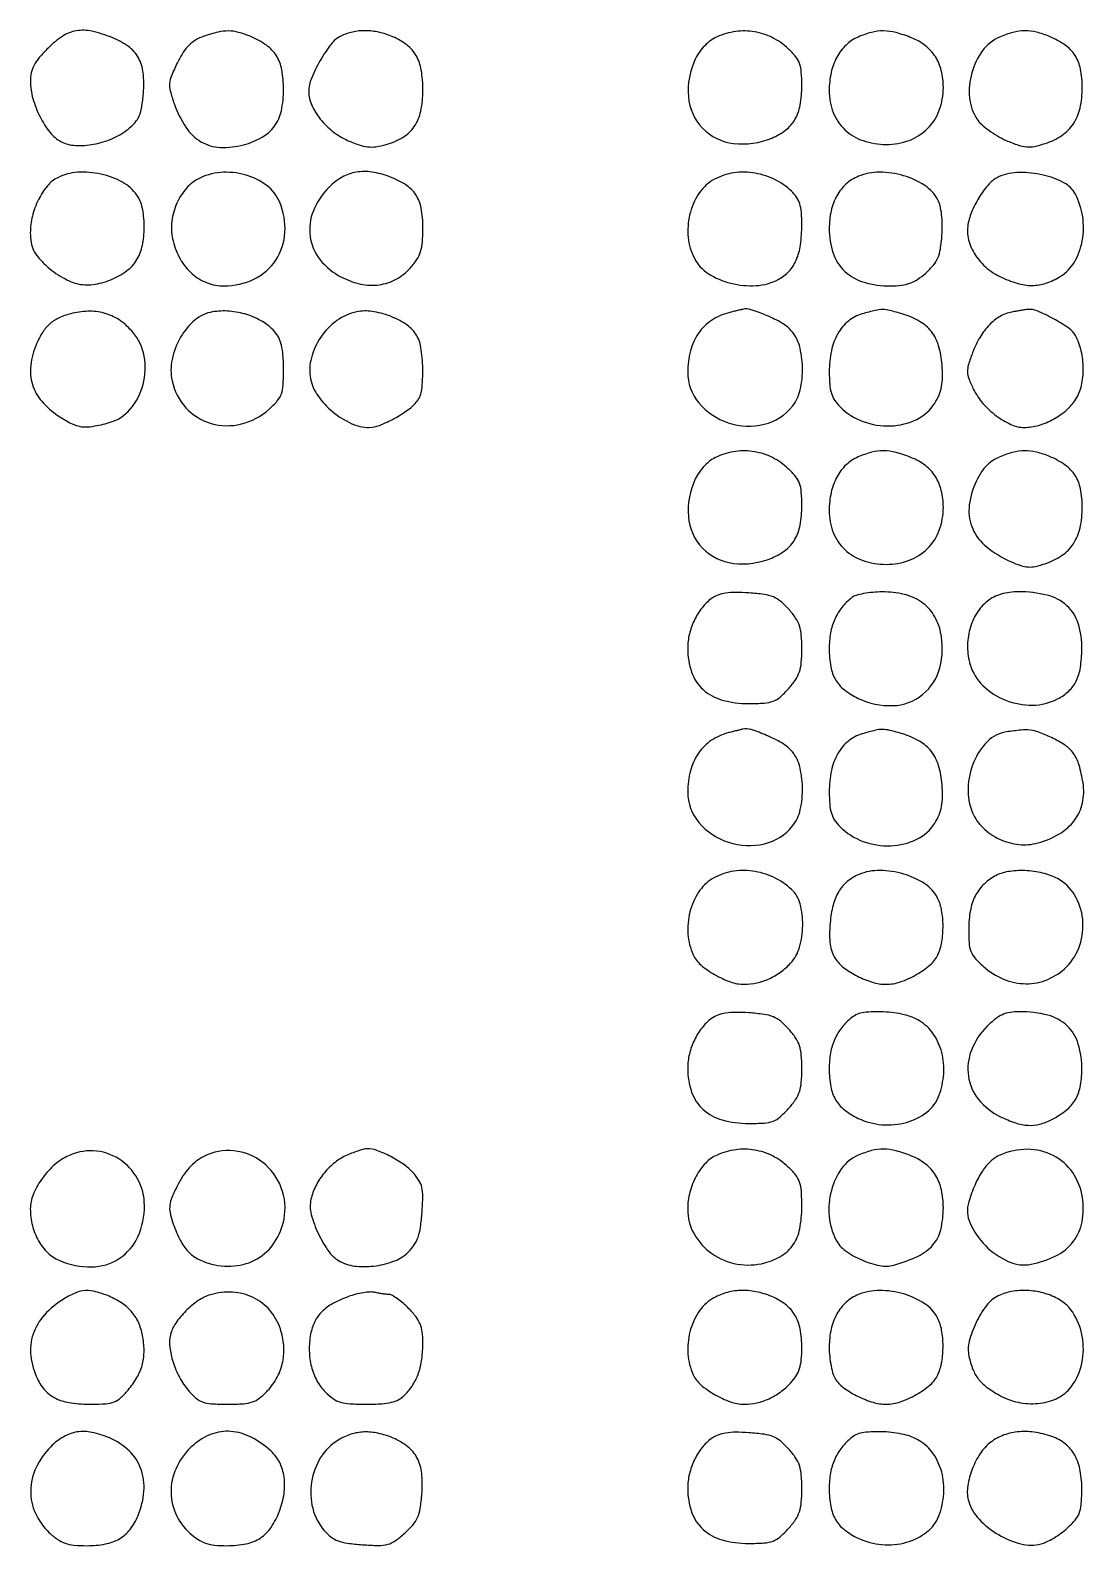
# Model space of a CAD drawing. Extents: x 21 to 1898, y 209 to 908.
# Drawn here: x 1422 to 1652.7, y 576 to 908 of the extents above; entities that cross this region are included whole.
import ezdxf

# ---------------------------------------------------------------- set-up
doc = ezdxf.new("R2010")
doc.units = 0

msp = doc.modelspace()

# ---------------------------------------------------------------- linework, layer by layer
for points in [[(1425.882353, 904.117647, 0.021023), (1423.973635, 902.041295, 0.053058), (1422.82408, 900.343933, 0.067524), (1422.218818, 898.708393, 0.05659), (1422.021962, 896.867647, 0.067474), (1422.563007, 893.063184, 0.048256), (1424.129356, 889.053923, 0.049758), (1426.316302, 885.629332, 0.106852), (1428.720283, 883.644648, 0.106445), (1431.875754, 882.787774, 0.058995), (1435.875436, 883.047268, 0.055995), (1439.970092, 884.289323, 0.066786), (1443.428434, 886.361236, 0.045039), (1444.936748, 887.803898, 0.078842), (1445.852976, 889.264441, 0.061581), (1446.403254, 891.178793, 0.018542), (1446.765993, 894.191724, 0.046811), (1446.717061, 898.716186, 0.101889), (1445.67109, 902.010458, 0.109972), (1443.474234, 904.467323, 0.060458), (1439.920311, 906.415208, 0.039548), (1435.499539, 907.79025, 0.09648), (1432.104665, 907.892586, 0.104516), (1429.087393, 906.72054, 0.0517)], [(1460, 906.693558, 0.04983), (1458.202705, 905.873133, 0.064359), (1456.76709, 904.767328, 0.05518), (1455.507331, 903.195598, 0.026133), (1454.23077, 900.930231, 0.015225), (1452.913487, 898.061418, 0.080259), (1452.503356, 896.384278, 0.086031), (1452.657162, 894.716779, 0.018894), (1453.51457, 891.958703, 0.059854), (1456.067245, 886.790238, 0.114715), (1459.389119, 883.607264, 0.123867), (1463.586926, 882.358524, 0.076572), (1468.731452, 882.927687, 0.062967), (1472.771316, 884.582632, 0.108041), (1475.47226, 886.998855, 0.103657), (1476.987023, 890.398518, 0.054649), (1477.466083, 895.015449, 0.041996), (1477.075223, 899.359185, 0.095272), (1475.906935, 902.428935, 0.101849), (1473.742753, 904.721392, 0.052745), (1470.282119, 906.638016, 0.032468), (1467.622639, 907.565262, 0.066388), (1465.438248, 907.868598, 0.060509), (1463.123227, 907.600093, 0.023082)], [(1490, 906.731857, 0.115357), (1487.877679, 904.98126, 0.032633), (1485.492156, 901.388522, 0.033206), (1483.576994, 897.469101, 0.0978), (1483.003738, 894.53811, 0.107327), (1483.638653, 891.63996, 0.061287), (1485.525908, 888.57502, 0.057325), (1488.285009, 885.835015, 0.062814), (1491.515079, 883.890305, 0.020363), (1494.034157, 882.896543, 0.056966), (1495.883335, 882.480661, 0.06311), (1497.668616, 882.513943, 0.029594), (1499.934788, 882.98244, 0.07046), (1503.613191, 884.5538, 0.108401), (1506.111767, 886.930319, 0.098509), (1507.534659, 890.313824, 0.050468), (1508, 894.912352, 0.04066), (1507.643246, 899.292137, 0.088029), (1506.526243, 902.46849, 0.100458), (1504.501423, 904.805232, 0.065285), (1501.401426, 906.605633, 0.043353), (1498.361609, 907.576449, 0.052901), (1495.397541, 907.924157, 0.056308), (1492.586801, 907.63809, 0.0616)], [(1572.42096, 906.581015, 0.05734), (1571.070147, 905.79819, 0.039337), (1569.735275, 904.631155, 0.038271), (1568.556463, 903.223767, 0.044448), (1567.67096, 901.719028, 0.130716), (1566.144284, 893.474858, 0.174516), (1569.240263, 886.586561, 0.173242), (1576.039508, 883.219864, 0.128822), (1584.401426, 884.394367, 0.065107), (1587.470339, 886.175265, 0.098132), (1589.501443, 888.494245, 0.087794), (1590.634056, 891.611156, 0.043378), (1591, 895.821296, 0.018598), (1590.886682, 898.866798, 0.068769), (1590.483395, 900.743207, 0.082855), (1589.629415, 902.254421, 0.03495), (1588.035701, 903.96665, 0.070253), (1584.572, 906.39309, 0.076377), (1580.667814, 907.679749, 0.075961), (1576.539234, 907.738626, 0.068431)], [(1603.314715, 906.536343, 0.08939), (1600.678009, 904.776431, 0.077983), (1598.6725, 902.128895, 0.070172), (1597.421841, 898.729298, 0.053151), (1597, 894.772166, 0.092517), (1597.890865, 889.998756, 0.112055), (1600.427595, 886.228017, 0.108105), (1604.425982, 883.831011, 0.081347), (1609.5, 883, 0.088665), (1614.523436, 883.897867, 0.108336), (1618.533962, 886.466038, 0.108336), (1621.102133, 890.476564, 0.088665), (1622, 895.5, 0.059528), (1621.557742, 899.201562, 0.083408), (1620.250478, 902.25717, 0.086368), (1618.058951, 904.642885, 0.068828), (1615.018181, 906.376049, 0.029705), (1611.646895, 907.497814, 0.062112), (1608.912191, 907.876948, 0.066735), (1606.295747, 907.562584, 0.039371)], [(1634.314715, 906.536343, 0.132558), (1630.603675, 903.573055, 0.090868), (1628.236386, 898.699168, 0.089669), (1627.732419, 893.239683, 0.123936), (1629.33591, 888.610089, 0.062294), (1630.346991, 887.420518, 0.026875), (1631.956794, 886.096852, 0.026083), (1633.843316, 884.854728, 0.0313), (1635.740294, 883.896998, 0.017505), (1638.447548, 882.847104, 0.063891), (1640.246569, 882.468661, 0.072029), (1641.969394, 882.579214, 0.02629), (1644.33677, 883.210156, 0.069314), (1647.975394, 884.974256, 0.099625), (1650.492589, 887.506789, 0.092844), (1651.946328, 890.95859, 0.053413), (1652.428571, 895.459971, 0.047087), (1652.045364, 899.520112, 0.095446), (1650.864041, 902.490493, 0.098394), (1648.692261, 904.752761, 0.052362), (1645.282119, 906.638016, 0.040142), (1642.410939, 907.589976, 0.062376), (1639.822704, 907.889782, 0.061787), (1637.222811, 907.542772, 0.038556)], [(1428, 875.721347, 0.105193), (1425.732505, 873.913825, 0.057076), (1423.787748, 870.9073, 0.053768), (1422.454142, 867.284193, 0.061292), (1422.001554, 863.618077, 0.039788), (1422.170333, 861.489691, 0.074216), (1422.691547, 859.84462, 0.065239), (1423.722235, 858.289441, 0.024776), (1425.528906, 856.407967, 0.03411), (1427.140818, 855.083166, 0.026361), (1429.059497, 853.861356, 0.026992), (1430.983817, 852.907099, 0.055291), (1432.592463, 852.416676, 0.088356), (1436.190926, 852.3836, 0.062053), (1440.079934, 853.548409, 0.063395), (1443.466731, 855.585822, 0.10674), (1445.568931, 858.133298, 0.077338), (1446.634485, 861.317961, 0.045789), (1446.943319, 865.32101, 0.046296), (1446.528517, 869.181285, 0.103225), (1445.369307, 871.883127, 0.115147), (1442.197366, 874.724607, 0.071052), (1437.48654, 876.494273, 0.069811), (1432.369324, 876.894667, 0.100858)], [(1458.667443, 875.384769, 0.099701), (1455.912788, 873.086129, 0.074234), (1453.91132, 869.65804, 0.072346), (1452.960434, 865.700784, 0.085194), (1453.26269, 861.863208, 0.067058), (1454.887447, 857.824599, 0.082909), (1457.439887, 854.680121, 0.089034), (1460.711959, 852.692364, 0.092339), (1464.42904, 852, 0.113139), (1470.997572, 853.505586, 0.13427), (1475.778147, 857.678072, 0.134088), (1477.774123, 863.707498, 0.112693), (1476.623027, 870.359797, 0.133401), (1473.783169, 874.011252, 0.093186), (1469.081524, 876.333124, 0.088624), (1463.630143, 876.858556, 0.104366)], [(1487.478869, 873.678869, 0.099225), (1484.014459, 868.477668, 0.131669), (1483.292046, 862.862996, 0.135199), (1485.470985, 857.746989, 0.10732), (1490.138631, 853.929276, 0.065061), (1494.368767, 852.424324, 0.08648), (1498.440529, 852.264077, 0.092225), (1502.128637, 853.47452, 0.085328), (1505.25, 855.954033, 0.036352), (1506.69438, 857.828286, 0.071076), (1507.499242, 859.529104, 0.057777), (1507.888134, 861.611138, 0.01731), (1508, 864.841463, 0.045057), (1507.621913, 869.028639, 0.101072), (1506.438743, 871.977517, 0.105248), (1504.230636, 874.153407, 0.051583), (1500.6849, 875.933388, 0.052111), (1496.828726, 876.95116, 0.080928), (1493.395829, 876.925125, 0.086371), (1490.308871, 875.828277, 0.068025)], [(1571.380646, 875.090411, 0.115283), (1568.290491, 872.050939, 0.084524), (1566.431513, 867.597889, 0.081538), (1566.112134, 862.62265, 0.094944), (1567.455949, 858.085185, 0.131182), (1570.510412, 854.727356, 0.08111), (1575.433513, 852.588013, 0.078077), (1580.98391, 852.074647, 0.103781), (1585.854975, 853.425004, 0.087158), (1588.174953, 855.192791, 0.084995), (1589.777847, 857.659674, 0.06796), (1590.703404, 860.992073, 0.033814), (1591, 865.372739, 0.018911), (1590.895503, 868.134686, 0.055069), (1590.543616, 870.008189, 0.073214), (1589.864285, 871.44426, 0.057568), (1588.75, 872.759074, 0.078055), (1584.803196, 875.441655, 0.077088), (1580.207178, 876.799639, 0.079429), (1575.539445, 876.682449, 0.09124)], [(1603.388117, 876.019931, 0.089449), (1600.722793, 874.339936, 0.080272), (1598.693221, 871.7769, 0.072558), (1597.427544, 868.461652, 0.055014), (1597, 864.587648, 0.079996), (1597.874295, 859.157979, 0.125307), (1600.407934, 855.193097, 0.119711), (1604.627668, 852.807334, 0.069182), (1610.434564, 852, 0.029127), (1612.843932, 852.140476, 0.059023), (1614.688587, 852.58093, 0.061051), (1616.339512, 853.428376, 0.033267), (1618.13802, 854.832013, 0.034894), (1619.816748, 856.556943, 0.073856), (1620.796794, 858.138988, 0.063529), (1621.357837, 860.087942, 0.020459), (1621.696071, 863.082013, 0.021163), (1621.765362, 865.449473, 0.025538), (1621.622832, 867.669128, 0.028068), (1621.295366, 869.561921, 0.067011), (1620.792275, 870.89343, 0.124457), (1617.921319, 874.020544, 0.073628), (1613.297715, 876.160343, 0.071108), (1608.061067, 876.922235, 0.096925)], [(1634.25632, 875.971176, 0.108412), (1632.306485, 874.64224, 0.04155), (1630.248289, 872.063038, 0.040398), (1628.499593, 868.93468, 0.053239), (1627.464255, 865.837253, 0.105814), (1627.446644, 862.55208, 0.081858), (1628.740438, 859.204822, 0.075913), (1631.161844, 856.233176, 0.071295), (1634.40869, 854.044202, 0.040051), (1638.178068, 852.578812, 0.073286), (1641.434655, 852.105226, 0.080312), (1644.48381, 852.604114, 0.057843), (1647.612073, 854.069265, 0.122069), (1650.702996, 857.229661, 0.087799), (1652.431351, 861.87491, 0.081713), (1652.526297, 867.153097, 0.084404), (1650.916265, 872.119651, 0.154122), (1648.408925, 874.615316, 0.06259), (1643.83606, 876.296004, 0.0601), (1638.659614, 876.85273, 0.0926)], [(1575, 846.131685, 0.085656), (1571.216352, 844.449321, 0.094318), (1568.360755, 841.639252, 0.087827), (1566.598893, 837.799119, 0.063823), (1566, 833.126385, 0.175898), (1568.45059, 826.375973, 0.140847), (1574.900865, 822.01522, 0.138382), (1582.77293, 821.703292, 0.168793), (1588.946352, 825.658927, 0.11169), (1590.651591, 829.243262, 0.060342), (1591.147109, 834.129705, 0.060744), (1590.465529, 838.93785, 0.121912), (1588.622712, 842.273091, 0.076417), (1586.599591, 843.878715, 0.027361), (1583.296749, 845.529954, 0.02491), (1579.936306, 846.791331, 0.133547), (1578, 846.876108, 0.004898), (1577.683346, 846.801443, 0.000467), (1576.9125, 846.61093, 0.000596), (1575.993926, 846.381831, 0.00047)], [(1604.211912, 845.87135, 0.102488), (1601.189678, 844.278528, 0.091286), (1598.90096, 841.558097, 0.07799), (1597.480956, 837.804825, 0.051376), (1597.003738, 833.204545, 0.019397), (1597.110597, 830.399992, 0.055853), (1597.474746, 828.490714, 0.071479), (1598.188157, 826.986155, 0.050021), (1599.377788, 825.531302, 0.108042), (1604.39733, 822.312871, 0.098363), (1610.479139, 821.338834, 0.104637), (1616.165119, 822.765303, 0.139772), (1620.103492, 826.30447, 0.040768), (1621.052255, 828.129102, 0.052234), (1621.599868, 829.940127, 0.044797), (1621.809372, 832.033876, 0.020995), (1621.722758, 834.75769, 0.053493), (1620.965674, 838.902739, 0.09358), (1619.377602, 841.997148, 0.096115), (1616.805043, 844.246103, 0.05898), (1613.098338, 845.852391, 0.010874), (1610.253284, 846.63779, 0.061444), (1608.69416, 846.833492, 0.060465), (1607.123689, 846.646276, 0.010336)], [(1637, 846.276156, 0.088849), (1634.446239, 845.326851, 0.067145), (1632.091458, 843.471899, 0.058712), (1630.046395, 840.793999, 0.042551), (1628.413075, 837.411562, 0.016659), (1627.50054, 834.760357, 0.081676), (1627.287736, 833.195866, 0.08695), (1627.594547, 831.692067, 0.020255), (1628.63791, 829.325431, 0.066359), (1630.669972, 826.279034, 0.051038), (1633.603384, 823.557078, 0.053199), (1636.820976, 821.629496, 0.108786), (1639.680002, 821, 0.071799), (1642.838209, 821.455861, 0.053168), (1646.101755, 822.808586, 0.053406), (1648.989949, 824.809564, 0.074628), (1651.032624, 827.189824, 0.085425), (1652.263801, 830.186671, 0.056691), (1652.658415, 833.891761, 0.054952), (1652.207555, 837.729396, 0.066261), (1650.932921, 841.125338, 0.12124), (1649.473195, 842.747636, 0.02389), (1646.107015, 844.806943, 0.023421), (1642.56804, 846.535795, 0.131071), (1640.5, 846.841856, 0.009375), (1639.956911, 846.769485, 0.002254), (1639.059375, 846.628566, 0.002314), (1638.030469, 846.457376, 0.002292)], [(1431.256163, 846.014369, 0.044843), (1428.465141, 845.090858, 0.074109), (1426.361918, 843.780663, 0.073714), (1424.724745, 841.908609, 0.043896), (1423.345096, 839.282119, 0.068676), (1422.104455, 834.595715, 0.104433), (1422.466871, 830.414153, 0.104518), (1424.48849, 826.738497, 0.068876), (1428.121682, 823.538172, 0.029262), (1431.024061, 821.852803, 0.084387), (1433.239581, 821.169369, 0.078016), (1435.655205, 821.229475, 0.022572), (1439.302018, 822.066944, 0.150163), (1443.905461, 825.010891, 0.112753), (1446.69396, 830.377889, 0.10863), (1446.931651, 836.595711, 0.131069), (1444.45608, 841.869827, 0.064395), (1441.726611, 844.375513, 0.077613), (1438.609116, 845.916774, 0.0758), (1435.109526, 846.456161, 0.057949)], [(1461.88603, 846.314515, 0.137829), (1458.099447, 844.561118, 0.084007), (1454.919232, 840.751448, 0.080227), (1453.053666, 835.91085, 0.105186), (1453.062436, 831.184668, 0.132724), (1456.076129, 825.329785, 0.137592), (1461.591152, 821.887038, 0.133371), (1468.231644, 821.7581, 0.121547), (1474.294223, 824.973685, 0.031283), (1476.107698, 826.811714, 0.093527), (1476.996163, 828.329409, 0.073081), (1477.384324, 830.272141, 0.014237), (1477.466083, 833.852565, 0.016318), (1477.350258, 836.877296, 0.042143), (1477.012953, 839.033971, 0.0573), (1476.40696, 840.674428, 0.066347), (1475.466083, 842.047253, 0.075045), (1472.827518, 844.214582, 0.058413), (1469.435009, 845.734282, 0.056462), (1465.658196, 846.46713, 0.059716)], [(1493.5, 846.32098, 0.103465), (1489.154942, 844.405867, 0.086999), (1485.625041, 840.80825, 0.088003), (1483.559459, 836.265839, 0.109604), (1483.40733, 831.642282, 0.109304), (1484.975709, 827.965457, 0.063971), (1488.249111, 824.442538, 0.06404), (1492.301052, 821.865783, 0.110479), (1496.184259, 821.003738, 0.095211), (1498.502184, 821.453042, 0.029723), (1501.719985, 822.97084, 0.030364), (1504.800814, 824.90614, 0.071935), (1506.75, 826.77817, 0.139302), (1507.766636, 829.285979, 0.032187), (1507.968972, 833.884736, 0.033353), (1507.562421, 838.54258, 0.106979), (1506.451252, 841.434055, 0.103921), (1504.232763, 843.644836, 0.053989), (1500.729826, 845.418425, 0.053425), (1496.85581, 846.424417, 0.089301)], [(1572.42096, 814.581015, 0.05734), (1571.070147, 813.79819, 0.039337), (1569.735275, 812.631155, 0.038271), (1568.556463, 811.223767, 0.044448), (1567.67096, 809.719028, 0.130716), (1566.144284, 801.474858, 0.174516), (1569.240263, 794.586561, 0.173242), (1576.039508, 791.219864, 0.128822), (1584.401426, 792.394367, 0.065107), (1587.470339, 794.175265, 0.098132), (1589.501443, 796.494245, 0.087794), (1590.634056, 799.611156, 0.043378), (1591, 803.821296, 0.018598), (1590.886682, 806.866798, 0.068769), (1590.483395, 808.743207, 0.082855), (1589.629415, 810.254421, 0.03495), (1588.035701, 811.96665, 0.070253), (1584.572, 814.39309, 0.076377), (1580.667814, 815.679749, 0.075961), (1576.539234, 815.738626, 0.068431)], [(1603.314715, 814.536343, 0.08939), (1600.678009, 812.776431, 0.077983), (1598.6725, 810.128895, 0.070172), (1597.421841, 806.729298, 0.053151), (1597, 802.772166, 0.092517), (1597.890865, 797.998756, 0.112055), (1600.427595, 794.228017, 0.108105), (1604.425982, 791.831011, 0.081347), (1609.5, 791, 0.088665), (1614.523436, 791.897867, 0.108336), (1618.533962, 794.466038, 0.108336), (1621.102133, 798.476564, 0.088665), (1622, 803.5, 0.059528), (1621.557742, 807.201562, 0.083408), (1620.250478, 810.25717, 0.086368), (1618.058951, 812.642885, 0.068828), (1615.018181, 814.376049, 0.029705), (1611.646895, 815.497814, 0.062112), (1608.912191, 815.876948, 0.066735), (1606.295747, 815.562584, 0.039371)], [(1634.207154, 814.491117, 0.052879), (1632.595139, 813.577719, 0.054655), (1631.230195, 812.35529, 0.048703), (1630.042659, 810.739805, 0.030032), (1628.959801, 808.642027, 0.084107), (1627.623242, 803.378077, 0.1281), (1628.435259, 798.7579, 0.117034), (1631.491839, 794.834127, 0.063173), (1636.743523, 791.615655, 0.02338), (1638.95703, 790.739544, 0.069164), (1640.557989, 790.428288, 0.069974), (1642.172694, 790.567181, 0.024334), (1644.42626, 791.201042, 0.069522), (1648.017833, 792.987931, 0.098312), (1650.508754, 795.534674, 0.09157), (1651.950037, 798.984994, 0.053316), (1652.428571, 803.459971, 0.047087), (1652.045364, 807.520112, 0.095446), (1650.864041, 810.490493, 0.098394), (1648.692261, 812.752761, 0.052362), (1645.282119, 814.638016, 0.04036), (1642.39571, 815.59363, 0.063159), (1639.799763, 815.887932, 0.061973), (1637.177375, 815.526265, 0.037271)], [(1571.244289, 783.508034, 0.07013), (1569.142464, 781.487791, 0.054335), (1567.463375, 778.789216, 0.053052), (1566.370119, 775.718433, 0.059074), (1566, 772.596713, 0.082855), (1566.870399, 767.380254, 0.126486), (1569.380885, 763.56762, 0.118153), (1573.565226, 761.272784, 0.066705), (1579.332029, 760.5, 0.015446), (1582.783514, 760.606649, 0.073995), (1584.704454, 761.015077, 0.091177), (1586.22636, 761.92543, 0.030175), (1588.082029, 763.765777, 0.032187), (1589.617099, 765.723966, 0.069633), (1590.467299, 767.43367, 0.060819), (1590.878963, 769.454731, 0.019865), (1591, 772.5, 0.019772), (1590.8802, 775.528389, 0.059824), (1590.473753, 777.548159, 0.069317), (1589.639541, 779.246829, 0.033587), (1588.14865, 781.159661, 0.034891), (1586.370769, 782.889941, 0.078478), (1584.766484, 783.8635, 0.063647), (1582.735465, 784.407457, 0.016998), (1579.39865, 784.744176, 0.015997), (1576.476498, 784.845282, 0.038279), (1574.314603, 784.685168, 0.051278), (1572.63645, 784.251453, 0.067652)], [(1601.954109, 783.718197, 0.057671), (1599.757498, 781.533802, 0.064367), (1598.211483, 778.980291, 0.060666), (1597.303344, 775.988175, 0.0434), (1597, 772.5, 0.043081), (1597.338564, 768.577879, 0.089648), (1598.390352, 765.70571, 0.095613), (1600.327432, 763.499336, 0.0542), (1603.366523, 761.630363, 0.119281), (1610.943852, 760.049933, 0.162757), (1617.439339, 762.454145, 0.161048), (1621.227244, 768.308786, 0.116431), (1621.407968, 776.135945, 0.086747), (1619.878438, 779.945545, 0.103406), (1617.213505, 782.744165, 0.093553), (1613.420943, 784.425187, 0.059292), (1608.602117, 784.968197, 0.021487), (1606.535489, 784.866437, 0.023427), (1604.544641, 784.58789, 0.023737), (1602.876357, 784.191423, 0.096954)], [(1631.658927, 782.946352, 0.089347), (1629.317833, 780.309528, 0.070741), (1627.807663, 776.80229, 0.068092), (1627.297032, 772.877329, 0.071243), (1627.875084, 769.022597, 0.128859), (1630.675851, 764.427691, 0.098608), (1635.648129, 761.237058, 0.096504), (1641.563291, 760.151417, 0.117119), (1647.020016, 761.51035, 0.068449), (1649.485662, 763.248114, 0.092052), (1651.106229, 765.440264, 0.076444), (1652.018201, 768.384119, 0.033911), (1652.344107, 772.448031, 0.077378), (1651.544308, 778.033673, 0.135357), (1649.056786, 781.951113, 0.124502), (1644.73914, 784.244339, 0.0602), (1638.485635, 785, 0.033337), (1636.507851, 784.867985, 0.039749), (1634.681304, 784.473403, 0.042507), (1633.05117, 783.827636, 0.051139)], [(1575, 754.131685, 0.085656), (1571.216352, 752.449321, 0.094318), (1568.360755, 749.639252, 0.087827), (1566.598893, 745.799119, 0.063823), (1566, 741.126385, 0.178008), (1568.460326, 734.434667, 0.13937), (1574.939981, 730.103796, 0.136653), (1582.830481, 729.783199, 0.169924), (1588.984363, 733.70725, 0.11289), (1590.666129, 737.263937, 0.059743), (1591.143606, 742.144738, 0.060076), (1590.457192, 746.951717, 0.121991), (1588.622712, 750.273091, 0.076417), (1586.599591, 751.878715, 0.027361), (1583.296749, 753.529954, 0.02491), (1579.936306, 754.791331, 0.133547), (1578, 754.876108, 0.004898), (1577.683346, 754.801443, 0.000467), (1576.9125, 754.61093, 0.000596), (1575.993926, 754.381831, 0.00047)], [(1604.211912, 753.87135, 0.102488), (1601.189678, 752.278528, 0.091286), (1598.90096, 749.558097, 0.07799), (1597.480956, 745.804825, 0.051376), (1597.003738, 741.204545, 0.019397), (1597.110597, 738.399992, 0.055853), (1597.474746, 736.490714, 0.071479), (1598.188157, 734.986155, 0.050021), (1599.377788, 733.531302, 0.108042), (1604.39733, 730.312871, 0.098363), (1610.479139, 729.338834, 0.104637), (1616.165119, 730.765303, 0.139772), (1620.103492, 734.30447, 0.040768), (1621.052255, 736.129102, 0.052234), (1621.599868, 737.940127, 0.044797), (1621.809372, 740.033876, 0.020995), (1621.722758, 742.75769, 0.053493), (1620.965674, 746.902739, 0.09358), (1619.377602, 749.997148, 0.096115), (1616.805043, 752.246103, 0.05898), (1613.098338, 753.852391, 0.010874), (1610.253284, 754.63779, 0.061444), (1608.69416, 754.833492, 0.060465), (1607.123689, 754.646276, 0.010336)], [(1635.785919, 754.287212, 0.159552), (1631.694941, 752.222027, 0.098207), (1628.661003, 747.701347, 0.090354), (1627.413568, 741.991123, 0.108077), (1628.399772, 736.585637, 0.103626), (1630.688207, 733.257048, 0.08268), (1634.298517, 730.802948, 0.081442), (1638.563889, 729.62479, 0.09557), (1642.738406, 729.974557, 0.065339), (1647.446634, 731.990993, 0.098597), (1650.756091, 734.962809, 0.108317), (1652.478421, 738.750721, 0.092644), (1652.593453, 743.140945, 0.030232), (1651.731908, 747.011676, 0.082644), (1650.530679, 749.534594, 0.091395), (1648.656127, 751.386167, 0.042711), (1645.669318, 753.063052, 0.016435), (1642.8916, 754.215701, 0.059379), (1641.035239, 754.673629, 0.0555), (1639.060555, 754.698011, 0.01313)], [(1571.380646, 722.090411, 0.113032), (1568.368732, 719.154115, 0.081796), (1566.494882, 714.840091, 0.078586), (1566.057691, 709.979003, 0.090337), (1567.197061, 705.466844, 0.109651), (1568.848821, 703.275727, 0.045706), (1571.889103, 701.127835, 0.045491), (1575.361224, 699.523702, 0.085677), (1578.395062, 699, 0.055194), (1581.154513, 699.305542, 0.052081), (1583.837746, 700.208521, 0.050865), (1586.333618, 701.67201, 0.04789), (1588.538309, 703.635837, 0.117904), (1590.490894, 707.104704, 0.066305), (1591.195699, 711.913012, 0.067476), (1590.620566, 716.618622, 0.141348), (1588.75, 719.759074, 0.078055), (1584.803196, 722.441655, 0.077088), (1580.207178, 723.799639, 0.079429), (1575.539445, 723.682449, 0.09124)], [(1603.5, 723.054643, 0.078437), (1600.968717, 721.519907, 0.083137), (1599.091811, 719.306463, 0.071858), (1597.851638, 716.32295, 0.041959), (1597.208148, 712.496452, 0.018456), (1597.086511, 709.844261, 0.036935), (1597.222555, 707.751375, 0.046544), (1597.621003, 706.063109, 0.063899), (1598.302272, 704.661428, 0.086597), (1600.200952, 702.634752, 0.043776), (1603.17924, 700.776898, 0.043481), (1606.49443, 699.439941, 0.074242), (1609.440967, 699, 0.082979), (1612.561634, 699.521492, 0.046604), (1616.073698, 701.108025, 0.046999), (1619.130265, 703.250548, 0.109933), (1620.802939, 705.466844, 0.06674), (1621.666856, 708.317665, 0.041626), (1621.938443, 711.803325, 0.041933), (1621.631666, 715.230971, 0.075988), (1620.735258, 717.89343, 0.128783), (1617.944313, 720.995797, 0.072898), (1613.333132, 723.14695, 0.070473), (1608.106813, 723.93814, 0.099835)], [(1633.241384, 722.67477, 0.071044), (1630.72434, 720.766051, 0.07996), (1628.959812, 718.297354, 0.070856), (1627.918339, 715.149421, 0.042255), (1627.548986, 711.213751, 0.018132), (1627.633906, 708.086124, 0.075754), (1628.033931, 706.250994, 0.088764), (1628.929559, 704.766663, 0.030334), (1630.705777, 702.973392, 0.082722), (1635.192879, 700.132255, 0.098055), (1640.099171, 699.117728, 0.102061), (1644.868404, 700.059678, 0.097049), (1648.973381, 702.819535, 0.116854), (1651.89256, 707.551626, 0.105657), (1652.522176, 713.275325, 0.109995), (1650.765731, 718.574151, 0.136323), (1647.015602, 722.142991, 0.06517), (1643.735863, 723.375633, 0.047726), (1639.877907, 723.895587, 0.048935), (1636.140041, 723.674032, 0.087713)], [(1571.244289, 691.508034, 0.07013), (1569.142464, 689.487791, 0.054335), (1567.463375, 686.789216, 0.053052), (1566.370119, 683.718433, 0.059074), (1566, 680.596713, 0.082855), (1566.870399, 675.380254, 0.126486), (1569.380885, 671.56762, 0.118153), (1573.565226, 669.272784, 0.066705), (1579.332029, 668.5, 0.015446), (1582.783514, 668.606649, 0.073995), (1584.704454, 669.015077, 0.091177), (1586.22636, 669.92543, 0.030175), (1588.082029, 671.765777, 0.032187), (1589.617099, 673.723966, 0.069633), (1590.467299, 675.43367, 0.060819), (1590.878963, 677.454731, 0.019865), (1591, 680.5, 0.019772), (1590.8802, 683.528389, 0.059824), (1590.473753, 685.548159, 0.069317), (1589.639541, 687.246829, 0.033587), (1588.14865, 689.159661, 0.034891), (1586.370769, 690.889941, 0.078478), (1584.766484, 691.8635, 0.063647), (1582.735465, 692.407457, 0.016998), (1579.39865, 692.744176, 0.015997), (1576.476498, 692.845282, 0.038279), (1574.314603, 692.685168, 0.051278), (1572.63645, 692.251453, 0.067652)], [(1601.954109, 691.718197, 0.057671), (1599.757498, 689.533802, 0.064367), (1598.211483, 686.980291, 0.060666), (1597.303344, 683.988175, 0.0434), (1597, 680.5, 0.043081), (1597.338564, 676.577879, 0.089648), (1598.390352, 673.70571, 0.095613), (1600.327432, 671.499336, 0.0542), (1603.366523, 669.630363, 0.090459), (1608.548048, 668.237315, 0.088918), (1613.92081, 668.750124, 0.097362), (1618.389417, 671.001169, 0.137538), (1621.024926, 674.565559, 0.073399), (1622.07979, 679.355022, 0.081019), (1621.646789, 684.077409, 0.087367), (1619.801232, 688.129184, 0.105785), (1616.774926, 690.995802, 0.082848), (1613.422446, 692.343396, 0.04207), (1608.903991, 692.946971, 0.041519), (1604.563922, 692.798106, 0.138403)], [(1631.555397, 689.75, 0.102263), (1628.147392, 684.556765, 0.130922), (1627.484744, 678.897887, 0.134496), (1629.720701, 673.769994, 0.110797), (1634.40869, 670.044202, 0.030549), (1637.82673, 668.640157, 0.068103), (1640.580695, 668.102841, 0.079086), (1643.110943, 668.359659, 0.054618), (1645.80202, 669.397621, 0.047566), (1648.913941, 671.402424, 0.090339), (1650.879528, 673.628938, 0.088594), (1651.956541, 676.436321, 0.044348), (1652.340973, 680.231266, 0.07429), (1651.563049, 685.916444, 0.133855), (1649.119851, 689.897605, 0.126542), (1644.880295, 692.227454, 0.06277), (1638.750777, 693, 0.038158), (1636.623541, 692.837421, 0.068027), (1634.943618, 692.33903, 0.062688), (1633.370029, 691.375421, 0.027896)], [(1430.019933, 661.272997, 0.068885), (1427.030179, 659.188963, 0.053452), (1424.418673, 656.197531, 0.055379), (1422.602909, 652.875749, 0.09771), (1422, 649.819998, 0.061657), (1422.454481, 646.148476, 0.067357), (1423.789067, 642.815119, 0.07244), (1425.850303, 640.15905, 0.092872), (1428.431892, 638.464011, 0.101344), (1435.433758, 637.089948, 0.143294), (1441.48136, 638.913553, 0.145015), (1445.544001, 643.685789, 0.104688), (1447, 650.563589, 0.125792), (1445.513965, 656.37683, 0.127577), (1441.425403, 660.72774, 0.129207), (1435.782259, 662.508682, 0.130714)], [(1460, 661.283535, 0.04932), (1458.342552, 660.221527, 0.041214), (1456.813769, 658.795069, 0.038265), (1455.437464, 657.025872, 0.030938), (1454.235656, 654.94037, 0.016677), (1453.033237, 652.301719, 0.064964), (1452.565256, 650.573752, 0.081064), (1452.608229, 648.984731, 0.035407), (1453.151189, 646.94037, 0.029136), (1454.663488, 643.246988, 0.067032), (1456.307718, 640.741493, 0.080836), (1458.340762, 639.046886, 0.060684), (1461.013915, 637.877685, 0.093038), (1466.656544, 637.279853, 0.112851), (1471.719683, 638.872383, 0.115096), (1475.517862, 642.47277, 0.099703), (1477.579558, 647.572388, 0.137193), (1476.979018, 654.438895, 0.137986), (1472.903437, 659.980078, 0.140763), (1466.608171, 662.514259, 0.14457)], [(1491.415186, 661.578588, 0.065081), (1488.745306, 659.975909, 0.053243), (1486.369173, 657.6394, 0.053205), (1484.5384, 654.851812, 0.06474), (1483.481347, 651.915071, 0.118022), (1483.543586, 648.596649, 0.047584), (1485.102526, 644.310057, 0.047586), (1487.449115, 640.386516, 0.115411), (1490, 638.207743, 0.098023), (1493.431616, 637.214811, 0.057085), (1497.731255, 637.334428, 0.057355), (1501.860061, 638.417077, 0.103964), (1504.772022, 640.317477, 0.048569), (1506.090149, 641.919976, 0.063919), (1506.935831, 643.611488, 0.049019), (1507.464011, 645.78877, 0.016957), (1507.807047, 649.009207, 0.012875), (1507.96959, 652.505252, 0.060072), (1507.770012, 654.50876, 0.086718), (1507.137464, 656.037641, 0.044893), (1505.87406, 657.682371, 0.053719), (1503.729844, 659.558133, 0.032379), (1500.841278, 661.315823, 0.032025), (1497.922764, 662.61174, 0.09639), (1495.782119, 662.960858, 0.056), (1495.093581, 662.86214, 0.013067), (1493.970458, 662.53867, 0.013315), (1492.690248, 662.09561, 0.01271)], [(1572.42096, 661.581015, 0.101417), (1569.940129, 659.83671, 0.06477), (1567.866057, 656.970947, 0.060641), (1566.473694, 653.443934, 0.063801), (1566, 649.746754, 0.127081), (1567.404417, 644.310315, 0.1144), (1571.304139, 639.982595, 0.109746), (1576.859976, 637.692699, 0.109272), (1582.872056, 637.965548, 0.069526), (1586.632093, 639.563523, 0.111705), (1589.138722, 641.961159, 0.0996), (1590.54589, 645.417981, 0.047045), (1591, 650.233649, 0.014876), (1590.897132, 653.69035, 0.067033), (1590.509665, 655.669107, 0.087435), (1589.664096, 657.210823, 0.035853), (1588.035701, 658.96665, 0.070253), (1584.572, 661.39309, 0.076377), (1580.667814, 662.679749, 0.075961), (1576.539234, 662.738626, 0.068431)], [(1603.314715, 661.536343, 0.136233), (1599.72409, 658.626506, 0.09105), (1597.470216, 653.805851, 0.085408), (1596.990202, 648.195234, 0.098364), (1598.478705, 643.041181, 0.117334), (1600.526699, 640.662578, 0.053071), (1604.117374, 638.605241, 0.053109), (1608.050229, 637.353485, 0.12013), (1611.152086, 637.468584, 0.039833), (1616.487414, 639.45144, 0.10585), (1619.71578, 641.887201, 0.119885), (1621.433762, 645.228777, 0.059131), (1622, 650, 0.053262), (1621.573724, 653.990323, 0.084602), (1620.297337, 657.170731, 0.090535), (1618.116692, 659.602377, 0.069757), (1615.018181, 661.376049, 0.029705), (1611.646895, 662.497814, 0.062112), (1608.912191, 662.876948, 0.066735), (1606.295747, 662.562584, 0.039371)], [(1634.42096, 661.581015, 0.086649), (1632.37547, 660.230513, 0.056398), (1630.543503, 658.063092, 0.046355), (1628.935509, 655.094307, 0.027834), (1627.567142, 651.323404, 0.179087), (1627.857058, 646.651288, 0.092159), (1631.213364, 641.747371, 0.089481), (1636.218446, 638.261707, 0.154822), (1641.204835, 637.647146, 0.070754), (1646.664213, 639.491832, 0.112598), (1650.445563, 642.621446, 0.118275), (1652.38064, 646.957909, 0.083471), (1652.475497, 652.314828, 0.11419), (1650.331577, 657.74157, 0.123872), (1646.070482, 661.483869, 0.119801), (1640.424281, 662.839956, 0.102334)], [(1429.411303, 630.109054, 0.071058), (1425.088176, 626.54489, 0.10472), (1422.605992, 622.315963, 0.109229), (1422.10929, 617.58, 0.08268), (1423.548192, 612.539687, 0.077052), (1425.311934, 609.944212, 0.096489), (1427.663407, 608.237818, 0.076613), (1430.913277, 607.294719, 0.032389), (1435.458159, 607, 0.017739), (1438.550982, 607.109761, 0.074691), (1440.358617, 607.514085, 0.091452), (1441.780221, 608.38872, 0.034349), (1443.411398, 610.077072, 0.041644), (1445.36321, 612.832753, 0.064995), (1446.502708, 615.503922, 0.065541), (1446.912753, 618.361591, 0.043151), (1446.664777, 621.678314, 0.059141), (1445.819627, 624.628288, 0.073138), (1444.343686, 627.072866, 0.070442), (1442.176411, 629.05556, 0.050018), (1439.282119, 630.638016, 0.032836), (1436.365187, 631.65262, 0.080833), (1434.117109, 631.895856, 0.084834), (1431.974176, 631.410349, 0.038901)], [(1461.462438, 630.972424, 0.077106), (1458.783063, 629.685229, 0.046044), (1456.058841, 627.419451, 0.04644), (1453.84203, 624.745384, 0.09094), (1452.722937, 622.225797, 0.088615), (1452.559889, 619.504119, 0.048268), (1453.271022, 616.222384, 0.045777), (1454.68151, 612.898744, 0.051714), (1456.627323, 610.031055, 0.036496), (1458.277454, 608.337685, 0.096564), (1459.728114, 607.48218, 0.071379), (1461.645505, 607.097918, 0.013819), (1465.187684, 607, 0.014643), (1468.682081, 607.102361, 0.067199), (1470.668159, 607.490022, 0.087874), (1472.21428, 608.339216, 0.035484), (1473.984358, 609.983255, 0.065742), (1476.097982, 612.943487, 0.071574), (1477.296094, 616.268346, 0.070526), (1477.518219, 619.838247, 0.061155), (1476.769415, 623.516438, 0.096809), (1474.463928, 627.580591, 0.102481), (1470.83746, 630.380739, 0.099893), (1466.316622, 631.555088, 0.087463)], [(1491.683804, 630.575864, 0.037153), (1488.282276, 629.046306, 0.071312), (1485.886658, 627.265522, 0.08282), (1484.316242, 625.083911, 0.068409), (1483.408267, 622.362712, 0.051327), (1483.1055, 618.718046, 0.05758), (1483.578047, 615.231598, 0.061132), (1484.788262, 612.128538, 0.072985), (1486.660651, 609.612076, 0.04457), (1488.328397, 608.217821, 0.081188), (1489.926552, 607.455235, 0.057471), (1492.03747, 607.096405, 0.013391), (1495.636364, 607, 0.013711), (1498.969284, 607.091414, 0.045857), (1501.130398, 607.41028, 0.068065), (1502.700634, 608.026665, 0.068963), (1504.039934, 609.039934, 0.056142), (1505.823977, 611.276898, 0.057072), (1507.054085, 613.842736, 0.051018), (1507.765958, 616.86835, 0.032294), (1508, 620.488177, 0.030535), (1507.855495, 622.852171, 0.067674), (1507.396978, 624.59509, 0.067733), (1506.490032, 626.151385, 0.030633), (1504.923077, 627.923077, 0.017372), (1503.65903, 629.102212, 0.021796), (1502.405409, 630.100165, 0.020632), (1501.305744, 630.832458, 0.134449), (1500.673077, 631.013655, -0.025494), (1500.086171, 631.050452, -0.009196), (1499.257091, 631.160517, -0.009094), (1498.351726, 631.31459, -0.010676), (1497.5, 631.494438, 0.07259), (1496.473118, 631.581442, 0.024064), (1494.966492, 631.417298, 0.023381), (1493.291637, 631.071865, 0.024545)], [(1571.380646, 630.090411, 0.113032), (1568.368732, 627.154115, 0.081796), (1566.494882, 622.840091, 0.078586), (1566.057691, 617.979003, 0.090337), (1567.197061, 613.466844, 0.109651), (1568.848821, 611.275727, 0.045706), (1571.889103, 609.127835, 0.045491), (1575.361224, 607.523702, 0.085677), (1578.395062, 607, 0.055194), (1581.154513, 607.305542, 0.052081), (1583.837746, 608.208521, 0.050865), (1586.333618, 609.67201, 0.04789), (1588.538309, 611.635837, 0.044338), (1589.760634, 613.214721, 0.066099), (1590.500661, 614.794137, 0.055011), (1590.883124, 616.717893, 0.021589), (1591, 619.423516, 0.046101), (1590.625287, 623.478905, 0.08743), (1589.477392, 626.540694, 0.095891), (1587.440206, 628.843337, 0.064969), (1584.401426, 630.605633, 0.05047), (1580.960879, 631.650819, 0.058472), (1577.549231, 631.914934, 0.061348), (1574.311116, 631.385417, 0.065831)], [(1603.388117, 631.019931, 0.089449), (1600.722793, 629.339936, 0.080272), (1598.693221, 626.7769, 0.072558), (1597.427544, 623.461652, 0.055014), (1597, 619.587648, 0.024605), (1597.105992, 617.435104, 0.025366), (1597.422943, 615.325448, 0.02667), (1597.891277, 613.515283, 0.076275), (1598.465394, 612.352869, 0.086219), (1600.345746, 610.463571, 0.040521), (1603.320086, 608.701775, 0.040362), (1606.598437, 607.418572, 0.073232), (1609.440967, 607, 0.082979), (1612.561634, 607.521492, 0.046604), (1616.073698, 609.108025, 0.046999), (1619.130265, 611.250548, 0.109933), (1620.802939, 613.466844, 0.06674), (1621.666856, 616.317665, 0.041626), (1621.938443, 619.803325, 0.041933), (1621.631666, 623.230971, 0.075988), (1620.735258, 625.89343, 0.128631), (1617.931948, 629.011424, 0.073957), (1613.320898, 631.154066, 0.071139), (1608.071131, 631.922313, 0.097118)], [(1634, 630.731857, 0.115566), (1631.473002, 628.645711, 0.049892), (1629.173999, 624.903179, 0.049902), (1627.664397, 620.785997, 0.117302), (1627.605247, 617.532823, 0.038533), (1628.476671, 614.637817, 0.073322), (1629.673615, 612.526757, 0.068831), (1631.483579, 610.767547, 0.030435), (1634.291363, 608.956401, 0.076023), (1638.358847, 607.424088, 0.074839), (1642.720992, 607.165864, 0.080333), (1646.688669, 608.181484, 0.112855), (1649.619346, 610.343852, 0.115507), (1652.185915, 615.269322, 0.095573), (1652.540421, 621.189585, 0.099669), (1650.687206, 626.609956, 0.139142), (1647.015602, 630.142991, 0.058571), (1643.846997, 631.381649, 0.052656), (1640.360479, 631.91011, 0.054189), (1636.947928, 631.69463, 0.072296)], [(1426.478869, 597.678869, 0.086334), (1423.267409, 593.114735, 0.106436), (1422.089464, 588.057534, 0.110551), (1423.110038, 583.110258, 0.099273), (1426.16303, 578.847707, 0.034385), (1427.979109, 577.371239, 0.070211), (1429.610423, 576.53502, 0.061794), (1431.542366, 576.123125, 0.02166), (1434.383249, 576, 0.045638), (1438.464013, 576.37325, 0.087501), (1441.5349, 577.518565, 0.096267), (1443.840231, 579.55473, 0.06499), (1445.605633, 582.598574, 0.079257), (1446.897176, 587.93179, 0.10813), (1446.228622, 592.816874, 0.113237), (1443.625375, 596.816858, 0.093409), (1439.364218, 599.62118, 0.047641), (1435.499162, 600.819197, 0.088977), (1432.23449, 600.910222, 0.096074), (1429.309958, 599.871851, 0.063251)], [(1457.720946, 598.059849, 0.094326), (1454.211511, 593.558174, 0.108801), (1452.828759, 588.303681, 0.113038), (1453.798286, 583.109932, 0.108401), (1456.937665, 578.764389, 0.035058), (1458.74763, 577.362205, 0.065255), (1460.408928, 576.541781, 0.05868), (1462.342514, 576.127304, 0.023488), (1465.05096, 576, 0.048685), (1469.288621, 576.413605, 0.096539), (1472.402952, 577.683109, 0.100659), (1474.730567, 579.986618, 0.056347), (1476.567654, 583.537978, 0.054412), (1477.578181, 587.397268, 0.07152), (1477.594841, 591.03383, 0.079943), (1476.621375, 594.205924, 0.093984), (1474.73469, 596.715106, 0.064836), (1470.356411, 599.769727, 0.100537), (1465.942048, 601.035629, 0.110148), (1461.676438, 600.432179, 0.090392)], [(1601.954109, 599.718197, 0.057671), (1599.757498, 597.533802, 0.064367), (1598.211483, 594.980291, 0.060666), (1597.303344, 591.988175, 0.0434), (1597, 588.5, 0.043081), (1597.338564, 584.577879, 0.089648), (1598.390352, 581.70571, 0.095613), (1600.327432, 579.499336, 0.0542), (1603.366523, 577.630363, 0.090459), (1608.548048, 576.237315, 0.088918), (1613.92081, 576.750124, 0.097362), (1618.389417, 579.001169, 0.137538), (1621.024926, 582.565559, 0.073399), (1622.07979, 587.355022, 0.081019), (1621.646789, 592.077409, 0.087367), (1619.801232, 596.129184, 0.105785), (1616.774926, 598.995802, 0.082848), (1613.422446, 600.343396, 0.04207), (1608.903991, 600.946971, 0.041519), (1604.563922, 600.798106, 0.138403)], [(1632.095612, 598.426999, 0.078984), (1629.863774, 595.849499, 0.053471), (1628.173314, 592.342523, 0.054712), (1627.306725, 588.691001, 0.104571), (1627.560561, 585.700834, 0.116899), (1629.834149, 581.782938, 0.070454), (1634.059668, 578.424482, 0.07096), (1639.010899, 576.393841, 0.123987), (1643.418814, 576.390268, 0.052343), (1644.633922, 576.8345, 0.021715), (1646.1715, 577.67151, 0.021199), (1647.755334, 578.719006, 0.025629), (1649.143355, 579.83678, 0.032943), (1650.849828, 581.576598, 0.085077), (1651.751267, 583.080032, 0.071308), (1652.185952, 584.95345, 0.018311), (1652.338581, 588.065792, 0.046733), (1651.984272, 592.429581, 0.082799), (1650.784735, 595.824563, 0.096724), (1648.713226, 598.295439, 0.086418), (1645.784793, 599.925177, 0.048471), (1641.874797, 600.876067, 0.062759), (1638.187412, 600.936342, 0.068892), (1634.882623, 600.104535, 0.079005)], [(1489.468392, 599.143773, 0.116792), (1485.587649, 595.303607, 0.101391), (1483.588902, 589.928889, 0.101175), (1483.862921, 584.191348, 0.115758), (1486.393716, 579.328666, 0.050119), (1487.861559, 577.932782, 0.075601), (1489.399644, 577.074045, 0.055527), (1491.452743, 576.555596, 0.016052), (1494.710106, 576.214588, 0.013884), (1498.309954, 576.054498, 0.070087), (1500.301982, 576.301305, 0.087937), (1501.931144, 577.065572, 0.028796), (1504.014759, 578.721879, 0.03327), (1505.782343, 580.52636, 0.074167), (1506.801599, 582.150327, 0.063345), (1507.392071, 584.159006, 0.019164), (1507.776636, 587.320064, 0.045208), (1507.742312, 591.826702, 0.09479), (1506.754196, 595.17473, 0.106758), (1504.699363, 597.670963, 0.068505), (1501.454338, 599.583526, 0.044118), (1498.149149, 600.633527, 0.064111), (1495.10578, 600.912386, 0.068395), (1492.240925, 600.411023, 0.059516)], [(1571.244289, 599.508034, 0.07013), (1569.142464, 597.487791, 0.054335), (1567.463375, 594.789216, 0.053052), (1566.370119, 591.718433, 0.059074), (1566, 588.596713, 0.082855), (1566.870399, 583.380254, 0.126486), (1569.380885, 579.56762, 0.118153), (1573.565226, 577.272784, 0.066705), (1579.332029, 576.5, 0.015446), (1582.783514, 576.606649, 0.073995), (1584.704454, 577.015077, 0.091177), (1586.22636, 577.92543, 0.030175), (1588.082029, 579.765777, 0.032187), (1589.617099, 581.723966, 0.069633), (1590.467299, 583.43367, 0.060819), (1590.878963, 585.454731, 0.019865), (1591, 588.5, 0.019772), (1590.8802, 591.528389, 0.059824), (1590.473753, 593.548159, 0.069317), (1589.639541, 595.246829, 0.033587), (1588.14865, 597.159661, 0.034891), (1586.370769, 598.889941, 0.078478), (1584.766484, 599.8635, 0.063647), (1582.735465, 600.407457, 0.016998), (1579.39865, 600.744176, 0.015997), (1576.476498, 600.845282, 0.038279), (1574.314603, 600.685168, 0.051278), (1572.63645, 600.251453, 0.067652)]]:
    msp.add_lwpolyline(points, format="xyb", close=True)

doc.saveas('drawing.dxf')
